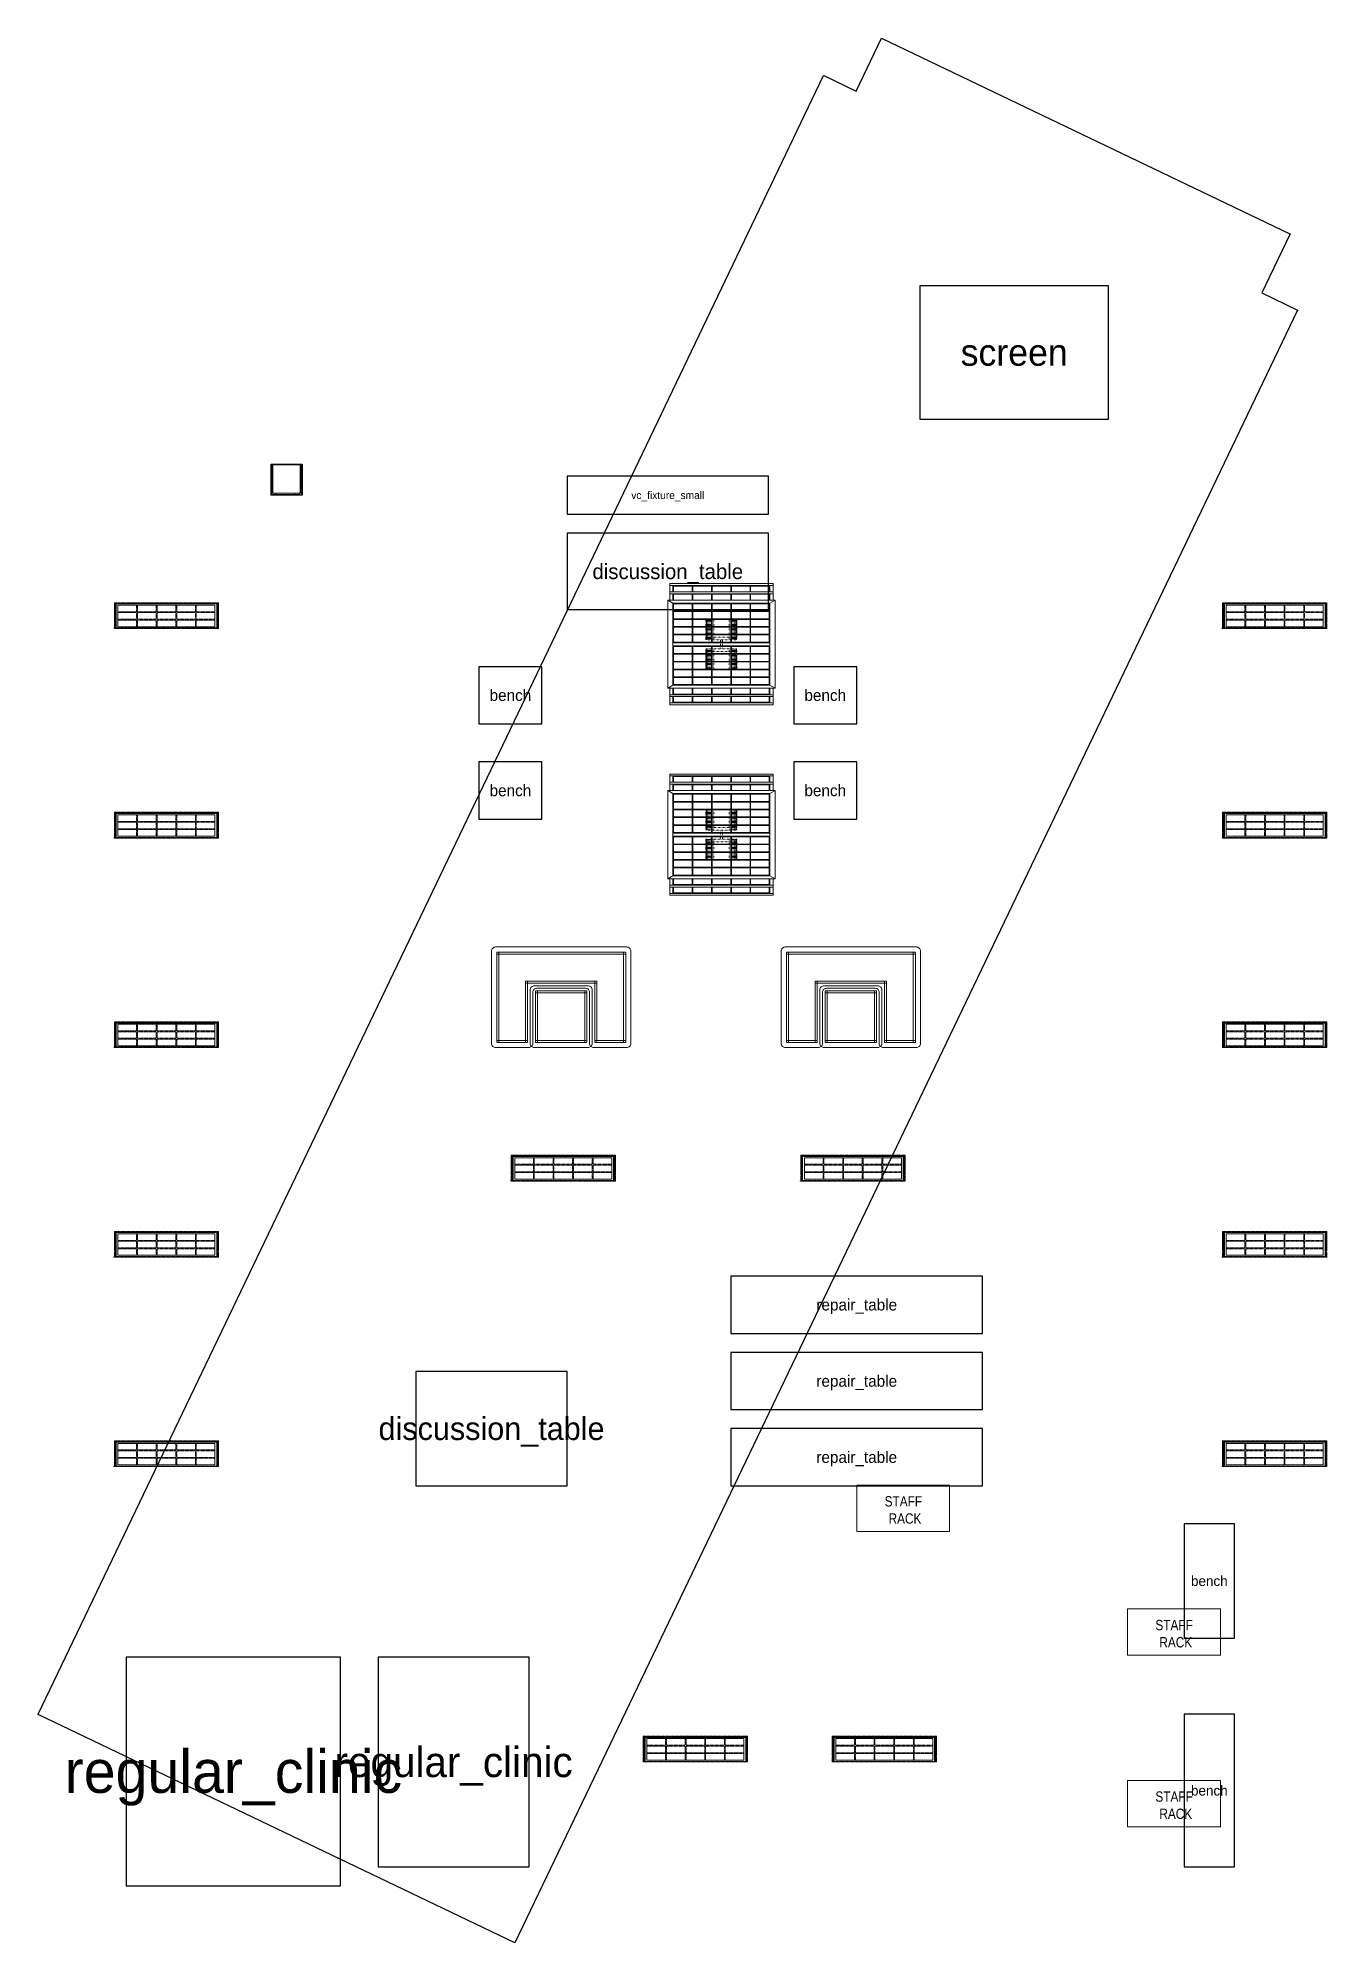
# Model space of a CAD drawing. Header units: metres. Extents: x 3170 to 15659, y -4911 to 13548.
import ezdxf
from ezdxf.enums import TextEntityAlignment as Align

# ---------------------------------------------------------------- set-up
doc = ezdxf.new("R2010")
doc.units = ezdxf.units.M
doc.linetypes.add('a_p6_plan_L18$0$HIDDEN', pattern=[0.375, 0.25, -0.125])
doc.linetypes.add('ACAD_ISO03W100', pattern=[30, 12, -18])
for name, color, linetype in [('FixtureLabels', 2, 'Continuous'), ('Fixtures', 3, 'Continuous'), ('FloorPlan', 1, 'Continuous')]:
    doc.layers.add(name, color=color, linetype=linetype)
for name, color, linetype, lineweight in [('I-LK DIM', 252, 'Continuous', 5), ('I-LK FF&E', 1, 'Continuous', 9), ('I-LK TEXT', 31, 'Continuous', 5), ('LN-ELEVATION-1', 81, 'Continuous', 13), ('LN-ELEVATION-2', 103, 'Continuous', 20), ('LN-ELEVATION-3', 125, 'a_p6_plan_L18$0$HIDDEN', 18), ('LN-ELEVATION-4', 145, 'Continuous', 13), ('LN-ELEVATION-5', 167, 'Continuous', 5), ('LN-HATCH', 251, 'Continuous', 0)]:
    doc.layers.add(name, color=color, linetype=linetype, lineweight=lineweight)
doc.styles.add('LK TXT', font='Arial Narrow.ttf')
pattern_1 = [(45, (7858558.917, 3503823.203), (-4.4901280605, 4.4901280605), [])]

# ---------------------------------------------------------------- blocks, each defined once
blk = doc.blocks.new('1010mm vc plan')
at = {"layer": 'LN-HATCH', "ltscale": 0.5}
h = blk.add_hatch(dxfattribs=at)
h.set_pattern_fill('ANSI31', color=256, scale=2)
h.set_pattern_definition([(45, (3761554.586, 1795022.936), (-4.490128061, 4.490128061), [])])
h.paths.add_polyline_path([(-505, 24), (-505, -166), (-499, -166), (-499, -176), (-505, -176), (-505, -220), (-487, -220), (-487, 24)])
h = blk.add_hatch(dxfattribs=at)
h.set_pattern_fill('ANSI31', color=256, scale=2)
h.set_pattern_definition(pattern_1)
h.paths.add_polyline_path([(505, 24), (505, -166), (499, -166), (499, -176), (505, -176), (505, -220), (487, -220), (487, 24)])
h = blk.add_hatch(dxfattribs=at)
h.set_pattern_fill('ANSI31', color=256, scale=2)
h.set_pattern_definition([(45, (7858741.917, 3503823.203), (-4.4901280605, 4.4901280605), [])])
h.paths.add_polyline_path([(-470, -220), (-470, -226), (-505, -226), (-505, -220)])
h = blk.add_hatch(dxfattribs=at)
h.set_pattern_fill('ANSI31', color=256, scale=2)
h.set_pattern_definition(pattern_1)
h.paths.add_polyline_path([(477, -220), (477, -226), (512, -226), (512, -220)])
at = {"layer": 'LN-ELEVATION-1', "ltscale": 0.5}
for points in [[(-505, 24), (-505, -166), (-499, -166), (-499, -176), (-505, -176), (-505, -220), (-487, -220), (-487, 24)], [(487, 12), (-487, 12), (-487, 18), (487, 18)], [(505, 24), (505, -166), (499, -166), (499, -176), (505, -176), (505, -220), (487, -220), (487, 24)], [(-470, -220), (-470, -226), (-505, -226), (-505, -220)], [(470, -220), (470, -226), (505, -226), (505, -220)]]:
    blk.add_lwpolyline(points, close=True, dxfattribs=at)
at = {"layer": 'LN-ELEVATION-2', "ltscale": 0.5}
blk.add_lwpolyline([(470, 0), (-470, 0), (-470, -208), (470, -208)], close=True, dxfattribs=at)
at = {"layer": 'LN-ELEVATION-3', "ltscale": 0.5}
for p, q in [((-487, 24), (487, 24)), ((-470, -220), (470, -220)), ((470, -226), (-470, -226))]:
    blk.add_line(p, q, dxfattribs=at)
for points in [[(-470, 0), (-289, 0), (-289, -64), (-470, -64)], [(-281, 0), (-99, 0), (-99, -64), (-281, -64)], [(-91, 0), (91, 0), (91, -64), (-91, -64)], [(99, 0), (281, 0), (281, -64), (99, -64)], [(289, 0), (470, 0), (470, -64), (289, -64)], [(-470, -136), (-289, -136), (-289, -72), (-470, -72)], [(-470, -144), (-289, -144), (-289, -208), (-470, -208)], [(-281, -72), (-99, -72), (-99, -136), (-281, -136)], [(-281, -144), (-99, -144), (-99, -208), (-281, -208)], [(-91, -72), (91, -72), (91, -136), (-91, -136)], [(-91, -144), (91, -144), (91, -208), (-91, -208)], [(99, -72), (281, -72), (281, -136), (99, -136)], [(99, -144), (281, -144), (281, -208), (99, -208)], [(289, -72), (470, -72), (470, -136), (289, -136)], [(289, -144), (470, -144), (470, -208), (289, -208)]]:
    blk.add_lwpolyline(points, close=True, dxfattribs=at)
blk = doc.blocks.new('VC_FIXTURE_MEDIUM_1')
at = {"layer": 'I-LK FF&E', "xscale": -1}
blk.add_blockref('1010MM VC PLAN', (512, 226), dxfattribs=at)
blk = doc.blocks.new('VC_FIXTURE_MEDIUM_2')
at = {"layer": 'I-LK FF&E', "xscale": -1}
blk.add_blockref('1010MM VC PLAN', (512, 226), dxfattribs=at)
blk = doc.blocks.new('STAFF_RACK_1')
at = {"layer": 'I-LK FF&E'}
blk.add_lwpolyline([(900, 468), (0, 468), (0, 18), (900, 18)], close=True, dxfattribs=at)
at = {"layer": 'I-LK TEXT', "color": 0, "linetype": 'Continuous', "ltscale": 3, "insert": (-98, 361), "char_height": 100, "attachment_point": 1, "style": 'LK TXT'}
blk.add_mtext_dynamic_manual_height_columns('\\pxqc;STAFF\\P RACK', width=1099.49, gutter_width=1, heights=[0], dxfattribs=at)
blk = doc.blocks.new('STAFF_RACK_2')
at = {"layer": 'I-LK FF&E'}
blk.add_lwpolyline([(900, 468), (0, 468), (0, 18), (900, 18)], close=True, dxfattribs=at)
at = {"layer": 'I-LK TEXT', "color": 0, "linetype": 'Continuous', "ltscale": 3, "insert": (-98, 361), "char_height": 100, "attachment_point": 1, "style": 'LK TXT'}
blk.add_mtext_dynamic_manual_height_columns('\\pxqc;STAFF\\P RACK', width=1099.49, gutter_width=1, heights=[0], dxfattribs=at)
blk = doc.blocks.new('VC_FIXTURE_MEDIUM_3')
at = {"layer": 'I-LK FF&E', "xscale": -1}
blk.add_blockref('1010MM VC PLAN', (512, 226), dxfattribs=at)
blk = doc.blocks.new('VC_FIXTURE_MEDIUM_4')
at = {"layer": 'I-LK FF&E', "xscale": -1}
blk.add_blockref('1010MM VC PLAN', (512, 226), dxfattribs=at)
blk = doc.blocks.new('VC_FIXTURE_MEDIUM_5')
at = {"layer": 'I-LK FF&E', "xscale": -1}
blk.add_blockref('1010MM VC PLAN', (512, 226), dxfattribs=at)
blk = doc.blocks.new('VC_FIXTURE_MEDIUM_6')
at = {"layer": 'I-LK FF&E', "xscale": -1}
blk.add_blockref('1010MM VC PLAN', (512, 226), dxfattribs=at)
blk = doc.blocks.new('VC_FIXTURE_MEDIUM_7')
at = {"layer": 'I-LK FF&E', "xscale": -1}
blk.add_blockref('1010MM VC PLAN', (512, 226), dxfattribs=at)
blk = doc.blocks.new('STAFF_RACK_3')
at = {"layer": 'I-LK FF&E'}
blk.add_lwpolyline([(900, 468), (0, 468), (0, 18), (900, 18)], close=True, dxfattribs=at)
at = {"layer": 'I-LK TEXT', "color": 0, "linetype": 'Continuous', "ltscale": 3, "insert": (-98, 361), "char_height": 100, "attachment_point": 1, "style": 'LK TXT'}
blk.add_mtext_dynamic_manual_height_columns('\\pxqc;STAFF\\P RACK', width=1099.49, gutter_width=1, heights=[0], dxfattribs=at)
blk = doc.blocks.new('VC_FIXTURE_MEDIUM_8')
at = {"layer": 'I-LK FF&E', "xscale": -1}
blk.add_blockref('1010MM VC PLAN', (512, 226), dxfattribs=at)
blk = doc.blocks.new('VC_FIXTURE_MEDIUM_9')
at = {"layer": 'I-LK FF&E', "xscale": -1}
blk.add_blockref('1010MM VC PLAN', (512, 226), dxfattribs=at)
blk = doc.blocks.new('VC_FIXTURE_MEDIUM_10')
at = {"layer": 'I-LK FF&E', "xscale": -1}
blk.add_blockref('1010MM VC PLAN', (512, 226), dxfattribs=at)
blk = doc.blocks.new('VC_FIXTURE_MEDIUM_11')
at = {"layer": 'I-LK FF&E', "xscale": -1}
blk.add_blockref('1010MM VC PLAN', (512, 226), dxfattribs=at)
blk = doc.blocks.new('VC_FIXTURE_MEDIUM_12')
at = {"layer": 'I-LK FF&E', "xscale": -1}
blk.add_blockref('1010MM VC PLAN', (512, 226), dxfattribs=at)
blk = doc.blocks.new('VC_FIXTURE_MEDIUM_13')
at = {"layer": 'I-LK FF&E', "xscale": -1}
blk.add_blockref('1010MM VC PLAN', (512, 226), dxfattribs=at)
blk = doc.blocks.new('VC_FIXTURE_MEDIUM_14')
at = {"layer": 'I-LK FF&E', "xscale": -1}
blk.add_blockref('1010MM VC PLAN', (512, 226), dxfattribs=at)
blk = doc.blocks.new('nesting tables')
at = {"layer": 'LN-ELEVATION-1'}
blk.add_lwpolyline([(315, 487.5), (635, 487.5, -0.4142136), (675, 447.5), (675, -447.5, -0.4142136), (635, -487.5), (-635, -487.5, -0.4142136), (-675, -447.5), (-675, 447.5, -0.4142136), (-635, 487.5), (-315, 487.5, -0.4142136), (-275, 447.5), (-275, -47.5, 0.4142136), (-235, -87.5), (235, -87.5, 0.4142136), (275, -47.5), (275, 447.5, -0.4142136)], format="xyb", close=True, dxfattribs=at)
at = {"layer": 'LN-ELEVATION-2', "color": 0, "linetype": 'ByBlock', "lineweight": -2}
blk.add_lwpolyline([(-300, 447.5), (-300, -72.5, 0.4142136), (-260, -112.5), (260, -112.5, 0.4142136), (300, -72.5), (300, 447.5, 0.4142136), (260, 487.5), (-260, 487.5, 0.4142136)], format="xyb", close=True, dxfattribs=at)
at = {"layer": 'LN-ELEVATION-3'}
for points in [[(325, 437.5), (625, 437.5), (625, -437.5), (-625, -437.5), (-625, 437.5), (-325, 437.5), (-325, -137.5), (325, -137.5)], [(-605, 417.5), (-605, 437.5), (-625, 437.5), (-625, 417.5)], [(345, 417.5), (605, 417.5), (605, -417.5), (-605, -417.5), (-605, 417.5), (-345, 417.5), (-345, -157.5), (345, -157.5)], [(-325, 437.5), (-325, 417.5), (-345, 417.5), (-345, 437.5)], [(-250, 437.5), (-250, -62.5), (250, -62.5), (250, 437.5)], [(-230, 417.5), (-230, 437.5), (-250, 437.5), (-250, 417.5)], [(-230, 417.5), (-230, -42.5), (230, -42.5), (230, 417.5)], [(230, 417.5), (230, 437.5), (250, 437.5), (250, 417.5)], [(345, 417.5), (345, 437.5), (325, 437.5), (325, 417.5)], [(605, 417.5), (605, 437.5), (625, 437.5), (625, 417.5)], [(-325, -137.5), (-325, -157.5), (-345, -157.5), (-345, -137.5)], [(-230, -42.5), (-230, -62.5), (-250, -62.5), (-250, -42.5)], [(230, -42.5), (230, -62.5), (250, -62.5), (250, -42.5)], [(325, -137.5), (325, -157.5), (345, -157.5), (345, -137.5)], [(-605, -417.5), (-605, -437.5), (-625, -437.5), (-625, -417.5)], [(605, -417.5), (605, -437.5), (625, -437.5), (625, -417.5)]]:
    blk.add_lwpolyline(points, close=True, dxfattribs=at)
blk = doc.blocks.new('SOFA_1')
at = {"layer": 'I-LK FF&E', "rotation": 180}
blk.add_blockref('NESTING TABLES', (675, 487.5), dxfattribs=at)
blk = doc.blocks.new('SOFA_2')
at = {"layer": 'I-LK FF&E', "rotation": 180}
blk.add_blockref('NESTING TABLES', (675, 487.5), dxfattribs=at)
blk = doc.blocks.new('euro mirror')
at = {"layer": 'LN-ELEVATION-4', "linetype": 'ACAD_ISO03W100', "ltscale": 0.1}
blk.add_lwpolyline([(0, 47), (0, -41), (-20, -41), (-20, 47)], close=True, dxfattribs=at)
at = {"layer": 'LN-ELEVATION-5', "linetype": 'ACAD_ISO03W100', "ltscale": 0.1}
for p, q in [((-160, 247), (-160, 47)), ((-160, 247), (-160, 47)), ((-159, 247), (-159, 47)), ((-159, 247), (-159, 47)), ((-158, 247), (-158, 47)), ((-158, 247), (-158, 47)), ((-157, 247), (-157, 47)), ((-156, 247), (-156, 47)), ((-154, 247), (-154, 47)), ((-151, 247), (-151, 47)), ((-146, 247), (-146, 47)), ((-141, 247), (-141, 47)), ((-135, 247), (-135, 47)), ((-128, 247), (-128, 47)), ((-120, 247), (-120, 47)), ((-111, 247), (-111, 47)), ((-102, 247), (-102, 47)), ((-85, 247), (-85, 47)), ((65, 247), (65, 47)), ((82, 247), (82, 47)), ((91, 247), (91, 47)), ((100, 247), (100, 47)), ((108, 247), (108, 47)), ((115, 247), (115, 47)), ((121, 247), (121, 47)), ((126, 247), (126, 47)), ((131, 247), (131, 47)), ((134, 247), (134, 47)), ((136, 247), (136, 47)), ((137, 247), (137, 47)), ((138, 247), (138, 47)), ((138, 247), (138, 47)), ((139, 247), (139, 47)), ((139, 247), (139, 47)), ((140, 247), (140, 47)), ((140, 247), (140, 47)), ((-160, -41), (-160, -241)), ((-160, -41), (-160, -241)), ((-159, -41), (-159, -241)), ((-159, -41), (-159, -241)), ((-158, -41), (-158, -241)), ((-158, -41), (-158, -241)), ((-157, -41), (-157, -241)), ((-156, -41), (-156, -241)), ((-154, -41), (-154, -241)), ((-151, -41), (-151, -241)), ((-146, -41), (-146, -241)), ((-141, -41), (-141, -241)), ((-135, -41), (-135, -241)), ((-128, -41), (-128, -241)), ((-120, -41), (-120, -241)), ((-111, -41), (-111, -241)), ((-102, -41), (-102, -241)), ((-85, -41), (-85, -241)), ((65, -41), (65, -241)), ((82, -41), (82, -241)), ((91, -41), (91, -241)), ((100, -41), (100, -241)), ((108, -41), (108, -241)), ((115, -41), (115, -241)), ((121, -41), (121, -241)), ((126, -41), (126, -241)), ((131, -41), (131, -241)), ((134, -41), (134, -241)), ((136, -41), (136, -241)), ((137, -41), (137, -241)), ((138, -41), (138, -241)), ((138, -41), (138, -241)), ((139, -41), (139, -241)), ((139, -41), (139, -241)), ((140, -41), (140, -241)), ((140, -41), (140, -241))]:
    blk.add_line(p, q, dxfattribs=at)
for points in [[(140, 73), (140, 247), (-160, 247), (-160, 73)], [(140, -67), (140, -241), (-160, -241), (-160, -67)]]:
    blk.add_lwpolyline(points, dxfattribs=at)
for points in [[(140, 73), (140, 47), (-160, 47), (-160, 73)], [(140, -41), (140, -67), (-160, -67), (-160, -41)]]:
    blk.add_lwpolyline(points, close=True, dxfattribs=at)
blk = doc.blocks.new('eurocenter 1040')
at = {"layer": 'LN-ELEVATION-1'}
for points in [[(-470, -327), (470, -327), (470, 468), (-470, 468)], [(-470, 85), (470, 85), (470, 468), (-470, 468)], [(-470, 387), (-283, 387), (-283, 393), (-470, 393)], [(-283, 85), (-277, 85), (-277, 468), (-283, 468)], [(-277, 387), (-96, 387), (-96, 393), (-277, 393)], [(-96, 85), (-90, 85), (-90, 468), (-96, 468)], [(-90, 387), (90, 387), (90, 393), (-90, 393)], [(90, 85), (96, 85), (96, 468), (90, 468)], [(96, 387), (277, 387), (277, 393), (96, 393)], [(277, 85), (283, 85), (283, 468), (277, 468)], [(283, 387), (470, 387), (470, 393), (283, 393)], [(-470, 311), (-283, 311), (-283, 317), (-470, 317)], [(-470, 236), (-283, 236), (-283, 242), (-470, 242)], [(-277, 311), (-96, 311), (-96, 317), (-277, 317)], [(-277, 236), (-96, 236), (-96, 242), (-277, 242)], [(-90, 311), (90, 311), (90, 317), (-90, 317)], [(-90, 236), (90, 236), (90, 242), (-90, 242)], [(96, 311), (277, 311), (277, 317), (96, 317)], [(96, 236), (277, 236), (277, 242), (96, 242)], [(283, 311), (470, 311), (470, 317), (283, 317)], [(283, 236), (470, 236), (470, 242), (283, 242)], [(-470, 160), (-283, 160), (-283, 166), (-470, 166)], [(-470, 85), (470, 85), (470, 55), (-470, 55)], [(-470, 55), (470, 55), (470, -327), (-470, -327)], [(-283, 55), (-277, 55), (-277, -327), (-283, -327)], [(-277, 160), (-96, 160), (-96, 166), (-277, 166)], [(-96, 55), (-90, 55), (-90, -327), (-96, -327)], [(-90, 160), (90, 160), (90, 166), (-90, 166)], [(90, 55), (96, 55), (96, -327), (90, -327)], [(96, 160), (277, 160), (277, 166), (96, 166)], [(277, 55), (283, 55), (283, -327), (277, -327)], [(283, 160), (470, 160), (470, 166), (283, 166)], [(-470, -20), (-283, -20), (-283, -26), (-470, -26)], [(-470, -96), (-283, -96), (-283, -102), (-470, -102)], [(-470, -171), (-283, -171), (-283, -177), (-470, -177)], [(-277, -20), (-96, -20), (-96, -26), (-277, -26)], [(-277, -96), (-96, -96), (-96, -102), (-277, -102)], [(-277, -171), (-96, -171), (-96, -177), (-277, -177)], [(-90, -20), (90, -20), (90, -26), (-90, -26)], [(-90, -96), (90, -96), (90, -102), (-90, -102)], [(-90, -171), (90, -171), (90, -177), (-90, -177)], [(96, -20), (277, -20), (277, -26), (96, -26)], [(96, -96), (277, -96), (277, -102), (96, -102)], [(96, -171), (277, -171), (277, -177), (96, -177)], [(283, -20), (470, -20), (470, -26), (283, -26)], [(283, -96), (470, -96), (470, -102), (283, -102)], [(283, -171), (470, -171), (470, -177), (283, -177)], [(-470, -246), (-283, -246), (-283, -252), (-470, -252)], [(-277, -246), (-96, -246), (-96, -252), (-277, -252)], [(-90, -246), (90, -246), (90, -252), (-90, -252)], [(96, -246), (277, -246), (277, -252), (96, -252)], [(283, -246), (470, -246), (470, -252), (283, -252)]]:
    blk.add_lwpolyline(points, close=True, dxfattribs=at)
for points in [[(-283, 462), (-464, 462), (-464, 317)], [(-96, 462), (-277, 462)], [(90, 462), (-90, 462)], [(277, 462), (96, 462)], [(464, 317), (464, 462), (283, 462)], [(-464, 311), (-464, 242)], [(-464, 236), (-464, 166)], [(464, 242), (464, 311)], [(464, 166), (464, 236)], [(-464, 160), (-464, 91), (-283, 91)], [(-464, -20), (-464, 49), (-283, 49)], [(-277, 91), (-96, 91)], [(-277, 49), (-96, 49)], [(-90, 91), (90, 91)], [(-90, 49), (90, 49)], [(96, 91), (277, 91)], [(96, 49), (277, 49)], [(283, 91), (464, 91), (464, 160)], [(283, 49), (464, 49), (464, -20)], [(-464, -96), (-464, -26)], [(-464, -171), (-464, -102)], [(-283, -321), (-464, -321), (-464, -177)], [(464, -177), (464, -321), (283, -321)], [(464, -26), (464, -96)], [(464, -102), (464, -171)], [(-96, -321), (-277, -321)], [(90, -321), (-90, -321)], [(277, -321), (96, -321)]]:
    blk.add_lwpolyline(points, dxfattribs=at)
at = {"layer": 'LN-ELEVATION-2'}
blk.add_lwpolyline([(-520, -357), (520, -357), (520, 498), (-520, 498)], close=True, dxfattribs=at)
for points in [[(-470, 468), (-520, 498)], [(470, 468), (520, 498)], [(-470, -327), (-520, -357)], [(470, -327), (520, -357)]]:
    blk.add_lwpolyline(points, dxfattribs=at)
at = {"layer": 'LN-ELEVATION-3'}
for points in [[(-500, 560), (500, 560), (500, 578), (-500, 578)], [(-500, 498), (-470, 498), (-470, 560), (-500, 560)], [(470, 498), (500, 498), (500, 560), (470, 560)], [(-500, -357), (-470, -357), (-470, -419), (-500, -419)], [(470, -357), (500, -357), (500, -419), (470, -419)], [(-500, -419), (500, -419), (500, -437), (-500, -437)]]:
    blk.add_lwpolyline(points, close=True, dxfattribs=at)
at = {"layer": 'LN-ELEVATION-4'}
for points in [[(-500, 640), (500, 640), (500, 658), (-500, 658)], [(-500, 578), (-470, 578), (-470, 640), (-500, 640)], [(-470, 498), (-464, 498), (-464, 560), (-470, 560)], [(-464, 554), (-283, 554), (-283, 560), (-464, 560)], [(-283, 498), (-277, 498), (-277, 560), (-283, 560)], [(-277, 554), (-96, 554), (-96, 560), (-277, 560)], [(-96, 498), (-90, 498), (-90, 560), (-96, 560)], [(-90, 554), (90, 554), (90, 560), (-90, 560)], [(90, 498), (96, 498), (96, 560), (90, 560)], [(96, 554), (277, 554), (277, 560), (96, 560)], [(277, 498), (283, 498), (283, 560), (277, 560)], [(283, 554), (464, 554), (464, 560), (283, 560)], [(464, 498), (470, 498), (470, 560), (464, 560)], [(470, 578), (500, 578), (500, 640), (470, 640)], [(-470, -357), (-464, -357), (-464, -419), (-470, -419)], [(-283, -357), (-277, -357), (-277, -419), (-283, -419)], [(-96, -357), (-90, -357), (-90, -419), (-96, -419)], [(90, -357), (96, -357), (96, -419), (90, -419)], [(277, -357), (283, -357), (283, -419), (277, -419)], [(464, -357), (470, -357), (470, -419), (464, -419)], [(-500, -437), (-470, -437), (-470, -499), (-500, -499)], [(-500, -499), (500, -499), (500, -517), (-500, -517)], [(-464, -413), (-283, -413), (-283, -419), (-464, -419)], [(-277, -413), (-96, -413), (-96, -419), (-277, -419)], [(-90, -413), (90, -413), (90, -419), (-90, -419)], [(96, -413), (277, -413), (277, -419), (96, -419)], [(283, -413), (464, -413), (464, -419), (283, -419)], [(470, -437), (500, -437), (500, -499), (470, -499)]]:
    blk.add_lwpolyline(points, close=True, dxfattribs=at)
at = {"layer": 'LN-ELEVATION-5'}
for points in [[(-470, 578), (-464, 578), (-464, 640), (-470, 640)], [(-464, 634), (-283, 634), (-283, 640), (-464, 640)], [(-283, 578), (-277, 578), (-277, 640), (-283, 640)], [(-277, 634), (-96, 634), (-96, 640), (-277, 640)], [(-96, 578), (-90, 578), (-90, 640), (-96, 640)], [(-90, 634), (90, 634), (90, 640), (-90, 640)], [(90, 578), (96, 578), (96, 640), (90, 640)], [(96, 634), (277, 634), (277, 640), (96, 640)], [(277, 578), (283, 578), (283, 640), (277, 640)], [(283, 634), (464, 634), (464, 640), (283, 640)], [(464, 578), (470, 578), (470, 640), (464, 640)], [(-470, -437), (-464, -437), (-464, -499), (-470, -499)], [(-464, -493), (-283, -493), (-283, -499), (-464, -499)], [(-283, -437), (-277, -437), (-277, -499), (-283, -499)], [(-277, -493), (-96, -493), (-96, -499), (-277, -499)], [(-96, -437), (-90, -437), (-90, -499), (-96, -499)], [(-90, -493), (90, -493), (90, -499), (-90, -499)], [(90, -437), (96, -437), (96, -499), (90, -499)], [(96, -493), (277, -493), (277, -499), (96, -499)], [(277, -437), (283, -437), (283, -499), (277, -499)], [(283, -493), (464, -493), (464, -499), (283, -499)], [(464, -437), (470, -437), (470, -499), (464, -499)]]:
    blk.add_lwpolyline(points, close=True, dxfattribs=at)
at = {"layer": 'I-LK DIM'}
blk.add_blockref('EURO MIRROR', (10, 67), dxfattribs=at)
blk = doc.blocks.new('EURO_CENTRE_1')
at = {"layer": 'I-LK FF&E'}
blk.add_blockref('EUROCENTER 1040', (520, 517), dxfattribs=at)
blk = doc.blocks.new('EURO_CENTRE_2')
at = {"layer": 'I-LK FF&E'}
blk.add_blockref('EUROCENTER 1040', (520, 517), dxfattribs=at)
blk = doc.blocks.new('mirror unit see thru')
at = {"layer": 'LN-HATCH', "ltscale": 0.5}
h = blk.add_hatch(dxfattribs=at)
h.set_pattern_fill('ANSI31', color=256, scale=2)
h.set_pattern_definition([(45, (4060070.797, 1708569.446), (-4.4901280605, 4.4901280605), [])])
h.paths.add_polyline_path([(-150, 0), (-132, 0), (-132, -279), (-150, -279)])
h.paths.add_polyline_path([(-132, -6), (132, -6), (132, 0), (-132, 0)])
h.paths.add_polyline_path([(150, 0), (132, 0), (132, -279), (150, -279)])
at = {"layer": 'Defpoints'}
blk.add_lwpolyline([(150, -300), (-150, -300), (-150, 0), (150, 0)], close=True, dxfattribs=at)
at = {"layer": 'LN-ELEVATION-1'}
for points in [[(-150, 0), (-132, 0), (-132, -279), (-150, -279)], [(-132, -6), (132, -6), (132, 0), (-132, 0)], [(150, 0), (132, 0), (132, -279), (150, -279)], [(-103, -293), (-103, -279), (-148, -279), (-148, -300), (-139, -300), (-139, -298.5), (-146.5, -298.5), (-146.5, -293)], [(80, -293), (80, -279), (125, -279), (125, -300), (116, -300), (116, -298.5), (123.5, -298.5), (123.5, -293)], [(142, -300), (142, -298.5), (146.5, -298.5), (146.5, -280.5), (125, -280.5), (125, -279), (148, -279), (148, -300)]]:
    blk.add_lwpolyline(points, close=True, dxfattribs=at)
at = {"layer": 'LN-ELEVATION-2', "color": 4, "lineweight": 0}
blk.add_lwpolyline([(-146.5, -293), (123.5, -293), (123.5, -298.5), (-146.5, -298.5)], close=True, dxfattribs=at)
at = {"layer": 'LN-ELEVATION-2'}
blk.add_lwpolyline([(-103, -293), (80, -293), (80, -279), (-103, -279)], close=True, dxfattribs=at)
at = {"layer": 'LN-ELEVATION-4', "ltscale": 0.5}
blk.add_line((116, -300), (-139, -300), dxfattribs=at)
blk = doc.blocks.new('MIRROR_1')
at = {"layer": 'I-LK FF&E'}
blk.add_blockref('MIRROR UNIT SEE THRU', (150, 300), dxfattribs=at)

msp = doc.modelspace()

# ---------------------------------------------------------------- linework, layer by layer
at = {"layer": 'Fixtures'}
for points in [[(11713, 9856), (13544, 9856), (13544, 11148), (11713, 11148)], [(8296, 8933), (10249, 8933), (10249, 9302), (8296, 9302)], [(8296, 8010), (10249, 8010), (10249, 8749), (8296, 8749)], [(7441, 6903), (8052, 6903), (8052, 7456), (7441, 7456)], [(10493, 6903), (11103, 6903), (11103, 7456), (10493, 7456)], [(7441, 5980), (8052, 5980), (8052, 6533), (7441, 6533)], [(10493, 5980), (11103, 5980), (11103, 6533), (10493, 6533)], [(9882, 996), (12323, 996), (12323, 1549), (9882, 1549)], [(9882, 257), (12323, 257), (12323, 811), (9882, 811)], [(6831, -481), (8296, -481), (8296, 627), (6831, 627)], [(9882, -481), (12323, -481), (12323, 73), (9882, 73)], [(14276, -1958), (14764, -1958), (14764, -850), (14276, -850)], [(4024, -4357), (6099, -4357), (6099, -2142), (4024, -2142)], [(6465, -4173), (7930, -4173), (7930, -2142), (6465, -2142)], [(14276, -4173), (14764, -4173), (14764, -2696), (14276, -2696)]]:
    msp.add_lwpolyline(points, close=True, dxfattribs=at)
at = {"layer": 'FloorPlan'}
msp.add_lwpolyline([(15375, 10911), (9130, -2117), (9130, -2117), (7791, -4911), (7791, -4911), (7791, -4911), (7791, -4911), (7791, -4911), (7791, -4911), (7791, -4911), (7791, -4911), (7791, -4911), (7791, -4911), (7790, -4911), (7790, -4911), (7790, -4911), (7790, -4911), (7790, -4911), (7790, -4911), (7790, -4911), (7790, -4911), (7790, -4911), (7790, -4911), (7790, -4911), (3170, -2697), (3170, -2697), (3170, -2697), (3170, -2697), (3170, -2697), (3170, -2697), (3170, -2697), (3170, -2697), (3170, -2697), (3170, -2697), (3170, -2696), (3170, -2696), (3170, -2696), (3170, -2696), (3170, -2696), (3170, -2696), (3170, -2696), (3170, -2696), (3170, -2696), (3170, -2696), (3170, -2696), (7785, 6933), (7785, 6933), (7785, 6933), (10782, 13185), (10782, 13185), (10782, 13185), (10782, 13185), (10782, 13185), (10782, 13185), (10782, 13185), (10782, 13185), (10782, 13186), (10782, 13186), (10782, 13186), (10782, 13186), (10782, 13186), (10782, 13186), (10782, 13186), (10782, 13186), (10783, 13186), (10783, 13186), (10783, 13186), (10783, 13186), (10783, 13186), (11097, 13035), (11343, 13547), (11343, 13547), (11343, 13548), (11343, 13548), (11343, 13548), (11343, 13548), (11343, 13548), (11343, 13548), (11343, 13548), (11343, 13548), (11343, 13548), (11343, 13548), (11344, 13548), (11344, 13548), (11344, 13548), (11344, 13548), (11344, 13548), (11344, 13548), (15301, 11651), (15301, 11651), (15301, 11651), (15301, 11651), (15301, 11651), (15301, 11651), (15301, 11651), (15301, 11651), (15301, 11651), (15301, 11651), (15301, 11651), (15301, 11651), (15301, 11651), (15301, 11651), (15301, 11651), (15301, 11651), (15301, 11651), (15301, 11651), (15302, 11651), (15302, 11651), (15302, 11651), (15302, 11651), (15302, 11651), (15302, 11651), (15302, 11651), (15302, 11651), (15302, 11651), (15302, 11651), (15302, 11651), (15302, 11651), (15302, 11651), (15302, 11651), (15302, 11651), (15302, 11651), (15302, 11651), (15302, 11651), (15302, 11651), (15302, 11651), (15302, 11651), (15302, 11650), (15302, 11650), (15302, 11650), (15302, 11650), (15302, 11650), (15302, 11650), (15302, 11650), (15302, 11650), (15302, 11650), (15302, 11650), (15302, 11650), (15302, 11650), (15302, 11650), (15302, 11650), (15302, 11650), (15302, 11650), (15302, 11650), (15302, 11650), (15302, 11650), (15302, 11650), (15302, 11650), (15302, 11650), (15302, 11650), (15302, 11650), (15302, 11650), (15302, 11650), (15028, 11079), (15374, 10913), (15374, 10913), (15374, 10913), (15374, 10913), (15374, 10913), (15374, 10912), (15375, 10912), (15375, 10912), (15375, 10912), (15375, 10912), (15375, 10912), (15375, 10912), (15375, 10912), (15375, 10912), (15375, 10912), (15375, 10912), (15375, 10911), (15375, 10911), (15375, 10911)], close=True, dxfattribs=at)

# ---------------------------------------------------------------- block references
for name, p in [('MIRROR_1', (5428, 9118)), ('EURO_CENTRE_2', (9272, 7087)), ('VC_FIXTURE_MEDIUM_7', (3902, 7826)), ('VC_FIXTURE_MEDIUM_12', (14642, 7826)), ('EURO_CENTRE_1', (9272, 5241)), ('VC_FIXTURE_MEDIUM_6', (3902, 5795)), ('VC_FIXTURE_MEDIUM_11', (14642, 5795)), ('SOFA_1', (7564, 3765)), ('SOFA_2', (10371, 3765)), ('VC_FIXTURE_MEDIUM_5', (3902, 3765)), ('VC_FIXTURE_MEDIUM_10', (14642, 3765)), ('VC_FIXTURE_MEDIUM_13', (7747, 2472)), ('VC_FIXTURE_MEDIUM_14', (10554, 2472)), ('VC_FIXTURE_MEDIUM_4', (3902, 1734)), ('VC_FIXTURE_MEDIUM_9', (14642, 1734)), ('VC_FIXTURE_MEDIUM_3', (3902, -296)), ('VC_FIXTURE_MEDIUM_8', (14642, -296)), ('STAFF_RACK_3', (11103, -943)), ('STAFF_RACK_2', (13727, -2142)), ('VC_FIXTURE_MEDIUM_1', (9028, -3158)), ('VC_FIXTURE_MEDIUM_2', (10859, -3158)), ('STAFF_RACK_1', (13727, -3804))]:
    msp.add_blockref(name, p)

# ---------------------------------------------------------------- texts
at = {"layer": 'FixtureLabels'}
for s, height, p in [('screen', 258.4, (12629, 10502)), ('vc_fixture_small', 73.84, (9272, 9118)), ('discussion_table', 147.67, (9272, 8379)), ('bench', 110.8, (7747, 7180)), ('bench', 110.8, (10798, 7180)), ('bench', 110.8, (7747, 6257)), ('bench', 110.8, (10798, 6257)), ('repair_table', 110.76, (11103, 1273)), ('repair_table', 110.76, (11103, 534)), ('discussion_table', 221.51, (7564, 73)), ('repair_table', 110.76, (11103, -204)), ('bench', 97.6, (14520, -1404)), ('regular_clinic', 414.97, (5062, -3250)), ('regular_clinic', 292.92, (7197, -3158)), ('bench', 97.6, (14520, -3435))]:
    msp.add_text(s, height=height, dxfattribs=at).set_placement(p, align=Align.MIDDLE_CENTER)

doc.saveas('drawing.dxf')
